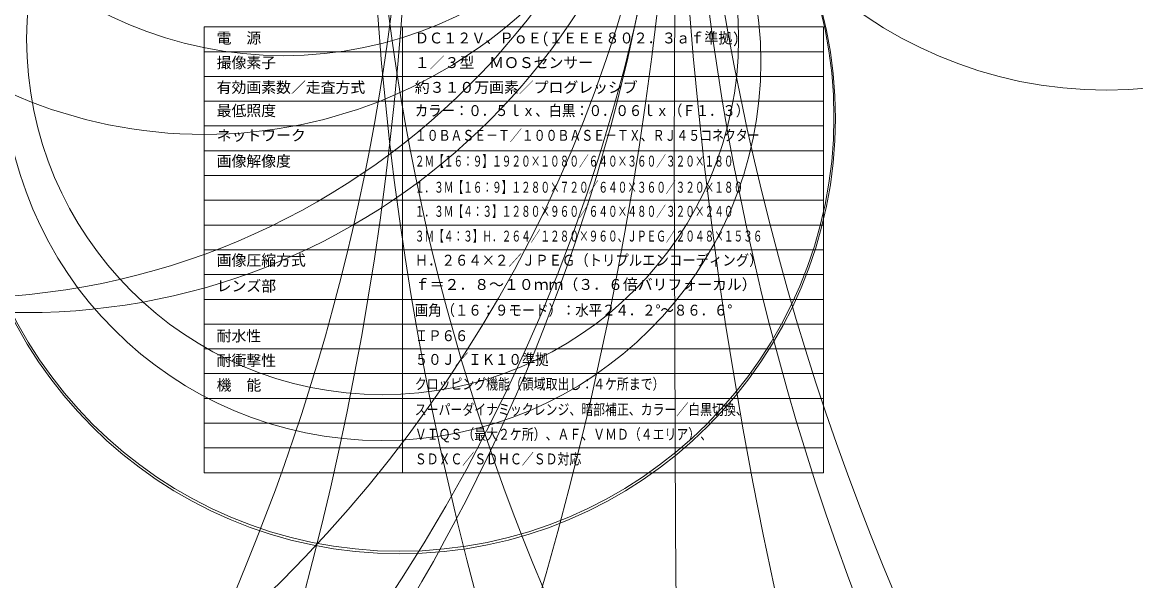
# Model space of a CAD drawing. Units: millimetres, scale not verified. Extents: x -1392 to 23381, y -11727 to 11622.
# Drawn here: x -99.2 to 125.5, y -138.3 to -25.6 of the extents above; entities that cross this region are included whole.
import ezdxf
from ezdxf.enums import TextEntityAlignment as Align

# ---------------------------------------------------------------- set-up
doc = ezdxf.new("R2010")
doc.units = ezdxf.units.MM
doc.header["$LTSCALE"] = 0.125
doc.layers.add('0-1_WAKU', color=1, linetype='Continuous', lineweight=18)
doc.layers.add('0-4_GAIKEI', color=1, linetype='Continuous', lineweight=18)
doc.layers.add('0-3_MOJI1', color=7, linetype='Continuous')
doc.styles.add('ＭＳ ゴシック', font='')
doc.styles.get('ＭＳ ゴシック').set_extended_font_data('MS Gothic')

msp = doc.modelspace()

# ---------------------------------------------------------------- linework, layer by layer
at = {"layer": '0-1_WAKU', "color": 4}
for p, q in [((-62.4904, -26.5086), (62.5096, -26.5086)), ((-22.4904, -26.5086), (-22.4904, -116.5086)), ((62.5096, -26.5086), (62.5096, -116.5086))]:
    msp.add_line(p, q, dxfattribs=at)
at = {"layer": '0-1_WAKU'}
for p, q in [((-62.4904, -31.5086), (62.5096, -31.5086)), ((-62.4904, -36.5086), (62.5096, -36.5086)), ((-62.4904, -41.5086), (62.5096, -41.5086)), ((-62.4904, -46.5086), (62.5096, -46.5086)), ((-62.4904, -51.5086), (62.5096, -51.5086)), ((-62.4904, -56.5086), (62.5096, -56.5086)), ((-62.4904, -61.5086), (62.5096, -61.5086)), ((-62.4904, -66.5086), (62.5096, -66.5086)), ((-62.4904, -71.5086), (62.5096, -71.5086)), ((-62.4904, -76.5086), (62.5096, -76.5086)), ((62.5096, -81.5086), (-62.4904, -81.5086)), ((62.5096, -86.5086), (-62.4904, -86.5086)), ((62.5096, -91.5086), (-62.4904, -91.5086)), ((62.5096, -96.5086), (-62.4904, -96.5086)), ((62.5096, -101.5086), (-62.4904, -101.5086)), ((62.5096, -106.5086), (-62.4904, -106.5086)), ((62.5096, -111.5086), (-62.4904, -111.5086))]:
    msp.add_line(p, q, dxfattribs=at)
at = {"layer": '0-1_WAKU', "color": 4}
msp.add_lwpolyline([(-62.4904, -26.5086), (-62.4904, -116.5086), (62.5096, -116.5086)], dxfattribs=at)
at = {"layer": '0-4_GAIKEI'}
for centre, radius in [((11706.6164, -52.5255), 11674.2533), ((895.3937, 44.8697), 862.592), ((-679.2, 58.2506), 712.7527), ((-647.2914, 22.0888), 626.3595), ((595.9952, 22.1524), 625.1617), ((569.937, 67.2333), 535.0859), ((569.7286, 46.7516), 534.8775), ((-464.632, 32.5044), 443.4033), ((413.7293, 32.5542), 442.5992), ((-355.7478, 54.9845), 388.6825), ((-323.1855, 54.3323), 356.7168), ((-239.1457, 54.1472), 272.0774), ((-112.7426, 65.4651), 146.726), ((-98.6219, 48.4224), 132.6051), ((-62.4354, 48.015), 96.225), ((119.6444, 47.5821), 86.8446), ((-46.4649, 47.9304), 80.2544), ((-23.0251, -44.9695), 87.911), ((-23.0423, -44.7116), 87.6451), ((-26.6305, -33.5402), 76.4745), ((-26.4954, -28.9156), 71.8402)]:
    msp.add_circle(centre, radius, dxfattribs=at)

# ---------------------------------------------------------------- texts
at = {"layer": '0-3_MOJI1', "style": 'ＭＳ ゴシック'}
for s, p in [('電\u3000源', (-59.9904, -30.5086)), ('撮像素子', (-59.9904, -35.4757)), ('１／３型\u3000ＭＯＳセンサー', (-19.9904, -35.4757)), ('有効画素数／走査方式', (-59.9904, -40.4757)), ('約３１０万画素／プログレッシブ', (-19.9904, -40.4757)), ('最低照度', (-59.9904, -45.1616)), ('ネットワーク', (-59.9904, -50.1616)), ('画像解像度', (-59.9904, -55.3677)), ('画像圧縮方式', (-59.9904, -75.3677)), ('レンズ部', (-59.9904, -80.5629)), ('ｆ＝２．８～１０ｍｍ（３．６倍バリフォーカル）', (-19.9904, -80.2601)), ('耐水性', (-59.9904, -90.6396)), ('耐衝撃性', (-59.9904, -95.6131)), ('機\u3000能', (-59.9904, -100.5719))]:
    msp.add_text(s, height=2.199, dxfattribs=at).set_placement(p, align=Align.BOTTOM_LEFT)
for s, width, p in [('ＤＣ１２Ｖ、ＰｏＥ(ＩＥＥＥ８０２．３ａｆ準拠)', 0.95, (-19.9904, -30.5086)), ('カラー：０．５ｌｘ、白黒：０．０６ｌｘ（Ｆ１．３）', 0.9, (-19.9904, -45.1616)), ('１０ＢＡＳＥ－Ｔ／１００ＢＡＳＥ－ＴＸ、ＲＪ４５コネクター', 0.8, (-19.9904, -50.1616)), ('２Ｍ【１６：９】１９２０×１０８０／６４０×３６０／３２０×１８０', 0.65, (-19.9904, -55.3677)), ('１．３Ｍ【１６：９】１２８０×７２０／６４０×３６０／３２０×１８０', 0.65, (-19.9904, -60.6363)), ('１．３Ｍ【４：３】１２８０×９６０／６４０×４８０／３２０×２４０', 0.65, (-19.9904, -65.4996)), ('３Ｍ【４：３】Ｈ．２６４／１２８０×９６０、ＪＰＥＧ／２０４８×１５３６', 0.65, (-19.9904, -70.4981)), ('Ｈ．２６４×２／ＪＰＥＧ（トリプルエンコーディング）', 0.9, (-19.9904, -75.3677)), ('画角（１６：９モード）：水平２４．２°～８６．６°', 0.9, (-19.9904, -85.4552)), ('ＩＰ６６', 0.9, (-19.9904, -90.6033)), ('５０Ｊ／ＩＫ１０準拠', 0.9, (-19.9904, -95.3925)), ('クロッピング機能（領域取出し：４ケ所まで）', 0.8, (-19.9904, -100.3532)), ('スーパーダイナミックレンジ、暗部補正、カラー／白黒切換、', 0.8, (-19.9904, -105.5086)), ('ＶＩＱＳ（最大２ケ所）、ＡＦ、ＶＭＤ（４エリア）、', 0.8, (-19.9904, -110.5086)), ('ＳＤＸＣ／ＳＤＨＣ／ＳＤ対応', 0.8, (-19.9904, -115.482))]:
    msp.add_text(s, height=2.199, dxfattribs=dict(at, width=width)).set_placement(p, align=Align.BOTTOM_LEFT)

doc.saveas('drawing.dxf')
